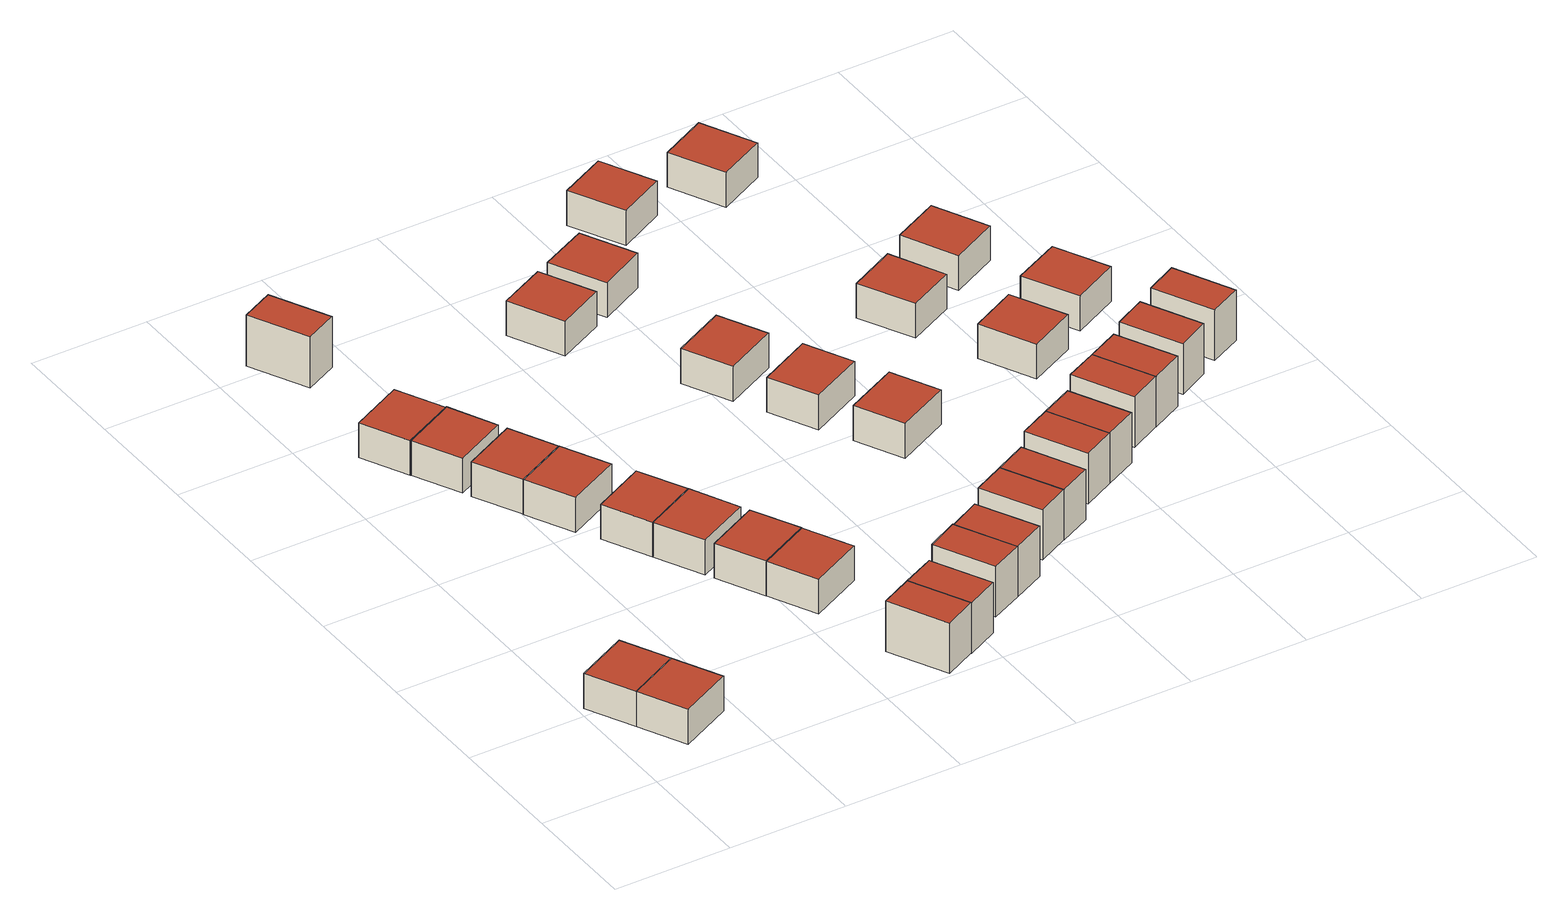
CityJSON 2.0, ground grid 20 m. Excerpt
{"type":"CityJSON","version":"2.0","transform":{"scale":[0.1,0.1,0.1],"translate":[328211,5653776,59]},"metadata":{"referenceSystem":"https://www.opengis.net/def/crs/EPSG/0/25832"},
"CityObjects":{
"building1":{"type":"Building","attributes":{"description":"approximation created using the e3D CityBIT - linear interpolation transfromed using the RWTH e3d City-LDT transfromed using the RWTH e3d City-LDT transfromed using the RWTH e3d City-LDT transfromed using the RWTH e3d City-LDT","name":"67_I","GrossPlannedArea":90.16,"function":"1000","yearOfConstruction":2015,"buildingFunction":1000,"roofType":"1000","storeysAboveGround":2,"storeyHeightsAboveGround":2.5,"storeysBelowGround":0,"measuredHeight":6.15},"geometry":[{"type":"Solid","lod":"2","boundaries":[[[[0,1,2,3]],[[4,5,1,0]],[[6,7,5,4]],[[3,2,7,6]],[[1,5,7,2]],[[0,4,6,3]]]],"semantics":{"surfaces":[{"type":"WallSurface"},{"type":"RoofSurface"},{"type":"GroundSurface"}],"values":[[0,0,0,0,1,2]]}}]},
"building2":{"type":"Building","attributes":{"description":"approximation created using the e3D CityBIT - linear interpolation transfromed using the RWTH e3d City-LDT transfromed using the RWTH e3d City-LDT transfromed using the RWTH e3d City-LDT transfromed using the RWTH e3d City-LDT","name":"68_I","GrossPlannedArea":90.16,"function":"1000","yearOfConstruction":2015,"buildingFunction":1000,"roofType":"1000","storeysAboveGround":2,"storeyHeightsAboveGround":2.5,"storeysBelowGround":0,"measuredHeight":6.15},"geometry":[{"type":"Solid","lod":"2","boundaries":[[[[8,9,1,0]],[[10,11,9,8]],[[12,13,11,10]],[[0,1,13,12]],[[9,11,13,1]],[[8,10,12,0]]]],"semantics":{"surfaces":[{"type":"WallSurface"},{"type":"RoofSurface"},{"type":"GroundSurface"}],"values":[[0,0,0,0,1,2]]}}]},
"building3":{"type":"Building","attributes":{"description":"approximation created using the e3D CityBIT - linear interpolation transfromed using the RWTH e3d City-LDT transfromed using the RWTH e3d City-LDT transfromed using the RWTH e3d City-LDT transfromed using the RWTH e3d City-LDT","name":"69_I","GrossPlannedArea":90.16,"function":"1000","yearOfConstruction":2015,"buildingFunction":1000,"roofType":"1000","storeysAboveGround":2,"storeyHeightsAboveGround":2.5,"storeysBelowGround":0,"measuredHeight":6.15},"geometry":[{"type":"Solid","lod":"2","boundaries":[[[[14,15,16,17]],[[18,19,15,14]],[[20,21,19,18]],[[17,16,21,20]],[[15,19,21,16]],[[14,18,20,17]]]],"semantics":{"surfaces":[{"type":"WallSurface"},{"type":"RoofSurface"},{"type":"GroundSurface"}],"values":[[0,0,0,0,1,2]]}}]},
"building4":{"type":"Building","attributes":{"description":"approximation created using the e3D CityBIT - linear interpolation transfromed using the RWTH e3d City-LDT transfromed using the RWTH e3d City-LDT transfromed using the RWTH e3d City-LDT transfromed using the RWTH e3d City-LDT","name":"70_I","GrossPlannedArea":90.16,"function":"1000","yearOfConstruction":2015,"buildingFunction":1000,"roofType":"1000","storeysAboveGround":2,"storeyHeightsAboveGround":2.5,"storeysBelowGround":0,"measuredHeight":6.15},"geometry":[{"type":"Solid","lod":"2","boundaries":[[[[22,23,24,25]],[[26,27,23,22]],[[28,29,27,26]],[[25,24,29,28]],[[23,27,29,24]],[[22,26,28,25]]]],"semantics":{"surfaces":[{"type":"WallSurface"},{"type":"RoofSurface"},{"type":"GroundSurface"}],"values":[[0,0,0,0,1,2]]}}]},
"building5":{"type":"Building","attributes":{"description":"approximation created using the e3D CityBIT - linear interpolation transfromed using the RWTH e3d City-LDT transfromed using the RWTH e3d City-LDT transfromed using the RWTH e3d City-LDT transfromed using the RWTH e3d City-LDT","name":"71_I","GrossPlannedArea":90.16,"function":"1000","yearOfConstruction":2015,"buildingFunction":1000,"roofType":"1000","storeysAboveGround":2,"storeyHeightsAboveGround":2.5,"storeysBelowGround":0,"measuredHeight":6.15},"geometry":[{"type":"Solid","lod":"2","boundaries":[[[[30,31,32,33]],[[34,35,31,30]],[[36,37,35,34]],[[33,32,37,36]],[[31,35,37,32]],[[30,34,36,33]]]],"semantics":{"surfaces":[{"type":"WallSurface"},{"type":"RoofSurface"},{"type":"GroundSurface"}],"values":[[0,0,0,0,1,2]]}}]},
"building6":{"type":"Building","attributes":{"description":"approximation created using the e3D CityBIT - linear interpolation transfromed using the RWTH e3d City-LDT transfromed using the RWTH e3d City-LDT transfromed using the RWTH e3d City-LDT transfromed using the RWTH e3d City-LDT","name":"72_I","GrossPlannedArea":90.16,"function":"1000","yearOfConstruction":2015,"buildingFunction":1000,"roofType":"1000","storeysAboveGround":2,"storeyHeightsAboveGround":2.5,"storeysBelowGround":0,"measuredHeight":6.15},"geometry":[{"type":"Solid","lod":"2","boundaries":[[[[38,39,40,41]],[[42,43,39,38]],[[44,45,43,42]],[[41,40,45,44]],[[39,43,45,40]],[[38,42,44,41]]]],"semantics":{"surfaces":[{"type":"WallSurface"},{"type":"RoofSurface"},{"type":"GroundSurface"}],"values":[[0,0,0,0,1,2]]}}]},
"building7":{"type":"Building","attributes":{"description":"approximation created using the e3D CityBIT - linear interpolation transfromed using the RWTH e3d City-LDT transfromed using the RWTH e3d City-LDT transfromed using the RWTH e3d City-LDT transfromed using the RWTH e3d City-LDT","name":"28_IV","GrossPlannedArea":67.2,"function":"1000","yearOfConstruction":2015,"buildingFunction":1000,"roofType":"1000","storeysAboveGround":3,"storeyHeightsAboveGround":2.5,"storeysBelowGround":0,"measuredHeight":9.05},"geometry":[{"type":"Solid","lod":"2","boundaries":[[[[46,47,48,49]],[[50,51,47,46]],[[52,53,51,50]],[[49,48,53,52]],[[47,51,53,48]],[[46,50,52,49]]]],"semantics":{"surfaces":[{"type":"WallSurface"},{"type":"RoofSurface"},{"type":"GroundSurface"}],"values":[[0,0,0,0,1,2]]}}]},
"building8":{"type":"Building","attributes":{"description":"approximation created using the e3D CityBIT - linear interpolation transfromed using the RWTH e3d City-LDT transfromed using the RWTH e3d City-LDT transfromed using the RWTH e3d City-LDT transfromed using the RWTH e3d City-LDT","name":"73_I","GrossPlannedArea":90.16,"function":"1000","yearOfConstruction":2015,"buildingFunction":1000,"roofType":"1000","storeysAboveGround":2,"storeyHeightsAboveGround":2.5,"storeysBelowGround":0,"measuredHeight":6.15},"geometry":[{"type":"Solid","lod":"2","boundaries":[[[[54,55,56,57]],[[58,59,55,54]],[[60,61,59,58]],[[57,56,61,60]],[[55,59,61,56]],[[54,58,60,57]]]],"semantics":{"surfaces":[{"type":"WallSurface"},{"type":"RoofSurface"},{"type":"GroundSurface"}],"values":[[0,0,0,0,1,2]]}}]},
"building9":{"type":"Building","attributes":{"description":"approximation created using the e3D CityBIT - linear interpolation transfromed using the RWTH e3d City-LDT transfromed using the RWTH e3d City-LDT transfromed using the RWTH e3d City-LDT transfromed using the RWTH e3d City-LDT","name":"74_I","GrossPlannedArea":90.16,"function":"1000","yearOfConstruction":2015,"buildingFunction":1000,"roofType":"1000","storeysAboveGround":2,"storeyHeightsAboveGround":2.5,"storeysBelowGround":0,"measuredHeight":6.15},"geometry":[{"type":"Solid","lod":"2","boundaries":[[[[62,63,55,54]],[[64,65,63,62]],[[66,67,65,64]],[[54,55,67,66]],[[63,65,67,55]],[[62,64,66,54]]]],"semantics":{"surfaces":[{"type":"WallSurface"},{"type":"RoofSurface"},{"type":"GroundSurface"}],"values":[[0,0,0,0,1,2]]}}]},
"building10":{"type":"Building","attributes":{"description":"approximation created using the e3D CityBIT - linear interpolation transfromed using the RWTH e3d City-LDT transfromed using the RWTH e3d City-LDT transfromed using the RWTH e3d City-LDT transfromed using the RWTH e3d City-LDT","name":"75_I","GrossPlannedArea":90.16,"function":"1000","yearOfConstruction":2015,"buildingFunction":1000,"roofType":"1000","storeysAboveGround":2,"storeyHeightsAboveGround":2.5,"storeysBelowGround":0,"measuredHeight":6.15},"geometry":[{"type":"Solid","lod":"2","boundaries":[[[[68,69,70,71]],[[72,73,69,68]],[[74,75,73,72]],[[71,70,75,74]],[[69,73,75,70]],[[68,72,74,71]]]],"semantics":{"surfaces":[{"type":"WallSurface"},{"type":"RoofSurface"},{"type":"GroundSurface"}],"values":[[0,0,0,0,1,2]]}}]},
"building11":{"type":"Building","attributes":{"description":"approximation created using the e3D CityBIT - linear interpolation transfromed using the RWTH e3d City-LDT transfromed using the RWTH e3d City-LDT transfromed using the RWTH e3d City-LDT transfromed using the RWTH e3d City-LDT","name":"99_IV","GrossPlannedArea":67.2,"function":"1000","yearOfConstruction":2015,"buildingFunction":1000,"roofType":"1000","storeysAboveGround":3,"storeyHeightsAboveGround":2.5,"storeysBelowGround":0,"measuredHeight":9.05},"geometry":[{"type":"Solid","lod":"2","boundaries":[[[[76,77,78,79]],[[80,81,77,76]],[[82,83,81,80]],[[79,78,83,82]],[[77,81,83,78]],[[76,80,82,79]]]],"semantics":{"surfaces":[{"type":"WallSurface"},{"type":"RoofSurface"},{"type":"GroundSurface"}],"values":[[0,0,0,0,1,2]]}}]},
"building12":{"type":"Building","attributes":{"description":"approximation created using the e3D CityBIT - linear interpolation transfromed using the RWTH e3d City-LDT transfromed using the RWTH e3d City-LDT transfromed using the RWTH e3d City-LDT transfromed using the RWTH e3d City-LDT","name":"76_I","GrossPlannedArea":90.16,"function":"1000","yearOfConstruction":2015,"buildingFunction":1000,"roofType":"1000","storeysAboveGround":2,"storeyHeightsAboveGround":2.5,"storeysBelowGround":0,"measuredHeight":6.15},"geometry":[{"type":"Solid","lod":"2","boundaries":[[[[84,85,86,87]],[[88,89,85,84]],[[90,91,89,88]],[[87,86,91,90]],[[85,89,91,86]],[[84,88,90,87]]]],"semantics":{"surfaces":[{"type":"WallSurface"},{"type":"RoofSurface"},{"type":"GroundSurface"}],"values":[[0,0,0,0,1,2]]}}]},
"building13":{"type":"Building","attributes":{"description":"approximation created using the e3D CityBIT - linear interpolation transfromed using the RWTH e3d City-LDT transfromed using the RWTH e3d City-LDT transfromed using the RWTH e3d City-LDT transfromed using the RWTH e3d City-LDT","name":"98_IV","GrossPlannedArea":67.2,"function":"1000","yearOfConstruction":2015,"buildingFunction":1000,"roofType":"1000","storeysAboveGround":3,"storeyHeightsAboveGround":2.5,"storeysBelowGround":0,"measuredHeight":9.05},"geometry":[{"type":"Solid","lod":"2","boundaries":[[[[79,78,92,93]],[[94,95,78,79]],[[96,97,95,94]],[[93,92,97,96]],[[78,95,97,92]],[[79,94,96,93]]]],"semantics":{"surfaces":[{"type":"WallSurface"},{"type":"RoofSurface"},{"type":"GroundSurface"}],"values":[[0,0,0,0,1,2]]}}]},
"building14":{"type":"Building","attributes":{"description":"approximation created using the e3D CityBIT - linear interpolation transfromed using the RWTH e3d City-LDT transfromed using the RWTH e3d City-LDT transfromed using the RWTH e3d City-LDT transfromed using the RWTH e3d City-LDT","name":"97_IV","GrossPlannedArea":67.2,"function":"1000","yearOfConstruction":2015,"buildingFunction":1000,"roofType":"1000","storeysAboveGround":3,"storeyHeightsAboveGround":2.5,"storeysBelowGround":0,"measuredHeight":9.05},"geometry":[{"type":"Solid","lod":"2","boundaries":[[[[98,99,100,101]],[[102,103,99,98]],[[104,105,103,102]],[[101,100,105,104]],[[99,103,105,100]],[[98,102,104,101]]]],"semantics":{"surfaces":[{"type":"WallSurface"},{"type":"RoofSurface"},{"type":"GroundSurface"}],"values":[[0,0,0,0,1,2]]}}]},
"building15":{"type":"Building","attributes":{"description":"approximation created using the e3D CityBIT - linear interpolation transfromed using the RWTH e3d City-LDT transfromed using the RWTH e3d City-LDT transfromed using the RWTH e3d City-LDT transfromed using the RWTH e3d City-LDT","name":"96_IV","GrossPlannedArea":67.2,"function":"1000","yearOfConstruction":2015,"buildingFunction":1000,"roofType":"1000","storeysAboveGround":3,"storeyHeightsAboveGround":2.5,"storeysBelowGround":0,"measuredHeight":9.05},"geometry":[{"type":"Solid","lod":"2","boundaries":[[[[106,107,108,109]],[[104,105,107,106]],[[110,111,105,104]],[[109,108,111,110]],[[107,105,111,108]],[[106,104,110,109]]]],"semantics":{"surfaces":[{"type":"WallSurface"},{"type":"RoofSurface"},{"type":"GroundSurface"}],"values":[[0,0,0,0,1,2]]}}]},
"building16":{"type":"Building","attributes":{"description":"approximation created using the e3D CityBIT - linear interpolation transfromed using the RWTH e3d City-LDT transfromed using the RWTH e3d City-LDT transfromed using the RWTH e3d City-LDT transfromed using the RWTH e3d City-LDT","name":"77_II","GrossPlannedArea":90.16,"function":"1000","yearOfConstruction":2015,"buildingFunction":1000,"roofType":"1000","storeysAboveGround":2,"storeyHeightsAboveGround":2.5,"storeysBelowGround":0,"measuredHeight":6.15},"geometry":[{"type":"Solid","lod":"2","boundaries":[[[[112,113,114,115]],[[116,117,113,112]],[[118,119,117,116]],[[115,114,119,118]],[[113,117,119,114]],[[112,116,118,115]]]],"semantics":{"surfaces":[{"type":"WallSurface"},{"type":"RoofSurface"},{"type":"GroundSurface"}],"values":[[0,0,0,0,1,2]]}}]},
"building17":{"type":"Building","attributes":{"description":"approximation created using the e3D CityBIT - linear interpolation transfromed using the RWTH e3d City-LDT transfromed using the RWTH e3d City-LDT transfromed using the RWTH e3d City-LDT transfromed using the RWTH e3d City-LDT","name":"95_IV","GrossPlannedArea":67.2,"function":"1000","yearOfConstruction":2015,"buildingFunction":1000,"roofType":"1000","storeysAboveGround":3,"storeyHeightsAboveGround":2.5,"storeysBelowGround":0,"measuredHeight":9.05},"geometry":[{"type":"Solid","lod":"2","boundaries":[[[[120,121,122,123]],[[124,125,121,120]],[[126,127,125,124]],[[123,122,127,126]],[[121,125,127,122]],[[120,124,126,123]]]],"semantics":{"surfaces":[{"type":"WallSurface"},{"type":"RoofSurface"},{"type":"GroundSurface"}],"values":[[0,0,0,0,1,2]]}}]},
"building18":{"type":"Building","attributes":{"description":"approximation created using the e3D CityBIT - linear interpolation transfromed using the RWTH e3d City-LDT transfromed using the RWTH e3d City-LDT transfromed using the RWTH e3d City-LDT transfromed using the RWTH e3d City-LDT","name":"81_II","GrossPlannedArea":90.16,"function":"1000","yearOfConstruction":2015,"buildingFunction":1000,"roofType":"1000","storeysAboveGround":2,"storeyHeightsAboveGround":2.5,"storeysBelowGround":0,"measuredHeight":6.15},"geometry":[{"type":"Solid","lod":"2","boundaries":[[[[128,129,130,131]],[[132,133,129,128]],[[134,135,133,132]],[[131,130,135,134]],[[129,133,135,130]],[[128,132,134,131]]]],"semantics":{"surfaces":[{"type":"WallSurface"},{"type":"RoofSurface"},{"type":"GroundSurface"}],"values":[[0,0,0,0,1,2]]}}]},
"building19":{"type":"Building","attributes":{"description":"approximation created using the e3D CityBIT - linear interpolation transfromed using the RWTH e3d City-LDT transfromed using the RWTH e3d City-LDT transfromed using the RWTH e3d City-LDT transfromed using the RWTH e3d City-LDT","name":"84_II","GrossPlannedArea":90.16,"function":"1000","yearOfConstruction":2015,"buildingFunction":1000,"roofType":"1000","storeysAboveGround":2,"storeyHeightsAboveGround":2.5,"storeysBelowGround":0,"measuredHeight":6.15},"geometry":[{"type":"Solid","lod":"2","boundaries":[[[[136,137,138,139]],[[140,141,137,136]],[[142,143,141,140]],[[139,138,143,142]],[[137,141,143,138]],[[136,140,142,139]]]],"semantics":{"surfaces":[{"type":"WallSurface"},{"type":"RoofSurface"},{"type":"GroundSurface"}],"values":[[0,0,0,0,1,2]]}}]},
"building20":{"type":"Building","attributes":{"description":"approximation created using the e3D CityBIT - linear interpolation transfromed using the RWTH e3d City-LDT transfromed using the RWTH e3d City-LDT transfromed using the RWTH e3d City-LDT transfromed using the RWTH e3d City-LDT","name":"94_IV","GrossPlannedArea":67.2,"function":"1000","yearOfConstruction":2015,"buildingFunction":1000,"roofType":"1000","storeysAboveGround":3,"storeyHeightsAboveGround":2.5,"storeysBelowGround":0,"measuredHeight":9.05},"geometry":[{"type":"Solid","lod":"2","boundaries":[[[[123,122,144,145]],[[146,147,122,123]],[[148,149,147,146]],[[145,144,149,148]],[[122,147,149,144]],[[123,146,148,145]]]],"semantics":{"surfaces":[{"type":"WallSurface"},{"type":"RoofSurface"},{"type":"GroundSurface"}],"values":[[0,0,0,0,1,2]]}}]},
"building21":{"type":"Building","attributes":{"description":"approximation created using the e3D CityBIT - linear interpolation transfromed using the RWTH e3d City-LDT transfromed using the RWTH e3d City-LDT transfromed using the RWTH e3d City-LDT transfromed using the RWTH e3d City-LDT","name":"78_II","GrossPlannedArea":90.16,"function":"1000","yearOfConstruction":2015,"buildingFunction":1000,"roofType":"1000","storeysAboveGround":2,"storeyHeightsAboveGround":2.5,"storeysBelowGround":0,"measuredHeight":6.15},"geometry":[{"type":"Solid","lod":"2","boundaries":[[[[150,151,152,153]],[[154,155,151,150]],[[156,157,155,154]],[[153,152,157,156]],[[151,155,157,152]],[[150,154,156,153]]]],"semantics":{"surfaces":[{"type":"WallSurface"},{"type":"RoofSurface"},{"type":"GroundSurface"}],"values":[[0,0,0,0,1,2]]}}]},
"building22":{"type":"Building","attributes":{"description":"approximation created using the e3D CityBIT - linear interpolation transfromed using the RWTH e3d City-LDT transfromed using the RWTH e3d City-LDT transfromed using the RWTH e3d City-LDT transfromed using the RWTH e3d City-LDT","name":"85_II","GrossPlannedArea":90.16,"function":"1000","yearOfConstruction":2015,"buildingFunction":1000,"roofType":"1000","storeysAboveGround":2,"storeyHeightsAboveGround":2.5,"storeysBelowGround":0,"measuredHeight":6.15},"geometry":[{"type":"Solid","lod":"2","boundaries":[[[[158,159,160,161]],[[162,163,159,158]],[[164,165,163,162]],[[161,160,165,164]],[[159,163,165,160]],[[158,162,164,161]]]],"semantics":{"surfaces":[{"type":"WallSurface"},{"type":"RoofSurface"},{"type":"GroundSurface"}],"values":[[0,0,0,0,1,2]]}}]},
"building23":{"type":"Building","attributes":{"description":"approximation created using the e3D CityBIT - linear interpolation transfromed using the RWTH e3d City-LDT transfromed using the RWTH e3d City-LDT transfromed using the RWTH e3d City-LDT transfromed using the RWTH e3d City-LDT","name":"93_IV","GrossPlannedArea":67.2,"function":"1000","yearOfConstruction":2015,"buildingFunction":1000,"roofType":"1000","storeysAboveGround":3,"storeyHeightsAboveGround":2.5,"storeysBelowGround":0,"measuredHeight":9.05},"geometry":[{"type":"Solid","lod":"2","boundaries":[[[[166,167,168,169]],[[170,171,167,166]],[[172,173,171,170]],[[169,168,173,172]],[[167,171,173,168]],[[166,170,172,169]]]],"semantics":{"surfaces":[{"type":"WallSurface"},{"type":"RoofSurface"},{"type":"GroundSurface"}],"values":[[0,0,0,0,1,2]]}}]},
"building24":{"type":"Building","attributes":{"description":"approximation created using the e3D CityBIT - linear interpolation transfromed using the RWTH e3d City-LDT transfromed using the RWTH e3d City-LDT transfromed using the RWTH e3d City-LDT transfromed using the RWTH e3d City-LDT","name":"92_IV","GrossPlannedArea":67.2,"function":"1000","yearOfConstruction":2015,"buildingFunction":1000,"roofType":"1000","storeysAboveGround":3,"storeyHeightsAboveGround":2.5,"storeysBelowGround":0,"measuredHeight":9.05},"geometry":[{"type":"Solid","lod":"2","boundaries":[[[[169,168,174,175]],[[172,173,168,169]],[[176,177,173,172]],[[175,174,177,176]],[[168,173,177,174]],[[169,172,176,175]]]],"semantics":{"surfaces":[{"type":"WallSurface"},{"type":"RoofSurface"},{"type":"GroundSurface"}],"values":[[0,0,0,0,1,2]]}}]},
"building25":{"type":"Building","attributes":{"description":"approximation created using the e3D CityBIT - linear interpolation transfromed using the RWTH e3d City-LDT transfromed using the RWTH e3d City-LDT transfromed using the RWTH e3d City-LDT transfromed using the RWTH e3d City-LDT","name":"79_II","GrossPlannedArea":90.16,"function":"1000","yearOfConstruction":2015,"buildingFunction":1000,"roofType":"1000","storeysAboveGround":2,"storeyHeightsAboveGround":2.5,"storeysBelowGround":0,"measuredHeight":6.15},"geometry":[{"type":"Solid","lod":"2","boundaries":[[[[178,179,180,181]],[[182,183,179,178]],[[184,185,183,182]],[[181,180,185,184]],[[179,183,185,180]],[[178,182,184,181]]]],"semantics":{"surfaces":[{"type":"WallSurface"},{"type":"RoofSurface"},{"type":"GroundSurface"}],"values":[[0,0,0,0,1,2]]}}]},
"building26":{"type":"Building","attributes":{"description":"approximation created using the e3D CityBIT - linear interpolation transfromed using the RWTH e3d City-LDT transfromed using the RWTH e3d City-LDT transfromed using the RWTH e3d City-LDT transfromed using the RWTH e3d City-LDT","name":"91_IV","GrossPlannedArea":67.2,"function":"1000","yearOfConstruction":2015,"buildingFunction":1000,"roofType":"1000","storeysAboveGround":3,"storeyHeightsAboveGround":2.5,"storeysBelowGround":0,"measuredHeight":9.05},"geometry":[{"type":"Solid","lod":"2","boundaries":[[[[186,187,188,189]],[[190,191,187,186]],[[192,193,191,190]],[[189,188,193,192]],[[187,191,193,188]],[[186,190,192,189]]]],"semantics":{"surfaces":[{"type":"WallSurface"},{"type":"RoofSurface"},{"type":"GroundSurface"}],"values":[[0,0,0,0,1,2]]}}]},
"building27":{"type":"Building","attributes":{"description":"approximation created using the e3D CityBIT - linear interpolation transfromed using the RWTH e3d City-LDT transfromed using the RWTH e3d City-LDT transfromed using the RWTH e3d City-LDT transfromed using the RWTH e3d City-LDT","name":"82_II","GrossPlannedArea":90.16,"function":"1000","yearOfConstruction":2015,"buildingFunction":1000,"roofType":"1000","storeysAboveGround":2,"storeyHeightsAboveGround":2.5,"storeysBelowGround":0,"measuredHeight":6.15},"geometry":[{"type":"Solid","lod":"2","boundaries":[[[[194,195,196,197]],[[198,199,195,194]],[[200,201,199,198]],[[197,196,201,200]],[[195,199,201,196]],[[194,198,200,197]]]],"semantics":{"surfaces":[{"type":"WallSurface"},{"type":"RoofSurface"},{"type":"GroundSurface"}],"values":[[0,0,0,0,1,2]]}}]},
"building28":{"type":"Building","attributes":{"description":"approximation created using the e3D CityBIT - linear interpolation transfromed using the RWTH e3d City-LDT transfromed using the RWTH e3d City-LDT transfromed using the RWTH e3d City-LDT transfromed using the RWTH e3d City-LDT","name":"86_II","GrossPlannedArea":90.16,"function":"1000","yearOfConstruction":2015,"buildingFunction":1000,"roofType":"1000","storeysAboveGround":2,"storeyHeightsAboveGround":2.5,"storeysBelowGround":0,"measuredHeight":6.15},"geometry":[{"type":"Solid","lod":"2","boundaries":[[[[202,203,204,205]],[[206,207,203,202]],[[208,209,207,206]],[[205,204,209,208]],[[203,207,209,204]],[[202,206,208,205]]]],"semantics":{"surfaces":[{"type":"WallSurface"},{"type":"RoofSurface"},{"type":"GroundSurface"}],"values":[[0,0,0,0,1,2]]}}]},
"building29":{"type":"Building","attributes":{"description":"approximation created using the e3D CityBIT - linear interpolation transfromed using the RWTH e3d City-LDT transfromed using the RWTH e3d City-LDT transfromed using the RWTH e3d City-LDT transfromed using the RWTH e3d City-LDT","name":"90_IV","GrossPlannedArea":67.2,"function":"1000","yearOfConstruction":2015,"buildingFunction":1000,"roofType":"1000","storeysAboveGround":3,"storeyHeightsAboveGround":2.5,"storeysBelowGround":0,"measuredHeight":9.05},"geometry":[{"type":"Solid","lod":"2","boundaries":[[[[189,188,210,211]],[[212,213,188,189]],[[214,215,213,212]],[[211,210,215,214]],[[188,213,215,210]],[[189,212,214,211]]]],"semantics":{"surfaces":[{"type":"WallSurface"},{"type":"RoofSurface"},{"type":"GroundSurface"}],"values":[[0,0,0,0,1,2]]}}]},
"building30":{"type":"Building","attributes":{"description":"approximation created using the e3D CityBIT - linear interpolation transfromed using the RWTH e3d City-LDT transfromed using the RWTH e3d City-LDT transfromed using the RWTH e3d City-LDT transfromed using the RWTH e3d City-LDT","name":"80_II","GrossPlannedArea":90.16,"function":"1000","yearOfConstruction":2015,"buildingFunction":1000,"roofType":"1000","storeysAboveGround":2,"storeyHeightsAboveGround":2.5,"storeysBelowGround":0,"measuredHeight":6.15},"geometry":[{"type":"Solid","lod":"2","boundaries":[[[[216,217,218,219]],[[220,221,217,216]],[[222,223,221,220]],[[219,218,223,222]],[[217,221,223,218]],[[216,220,222,219]]]],"semantics":{"surfaces":[{"type":"WallSurface"},{"type":"RoofSurface"},{"type":"GroundSurface"}],"values":[[0,0,0,0,1,2]]}}]},
"building31":{"type":"Building","attributes":{"description":"approximation created using the e3D CityBIT - linear interpolation transfromed using the RWTH e3d City-LDT transfromed using the RWTH e3d City-LDT transfromed using the RWTH e3d City-LDT transfromed using the RWTH e3d City-LDT","name":"89_IV","GrossPlannedArea":67.2,"function":"1000","yearOfConstruction":2015,"buildingFunction":1000,"roofType":"1000","storeysAboveGround":3,"storeyHeightsAboveGround":2.5,"storeysBelowGround":0,"measuredHeight":9.05},"geometry":[{"type":"Solid","lod":"2","boundaries":[[[[224,225,226,227]],[[228,229,225,224]],[[230,231,229,228]],[[227,226,231,230]],[[225,229,231,226]],[[224,228,230,227]]]],"semantics":{"surfaces":[{"type":"WallSurface"},{"type":"RoofSurface"},{"type":"GroundSurface"}],"values":[[0,0,0,0,1,2]]}}]},
"building32":{"type":"Building","attributes":{"description":"approximation created using the e3D CityBIT - linear interpolation transfromed using the RWTH e3d City-LDT transfromed using the RWTH e3d City-LDT transfromed using the RWTH e3d City-LDT transfromed using the RWTH e3d City-LDT","name":"83_II","GrossPlannedArea":90.16,"function":"1000","yearOfConstruction":2015,"buildingFunction":1000,"roofType":"1000","storeysAboveGround":2,"storeyHeightsAboveGround":2.5,"storeysBelowGround":0,"measuredHeight":6.15},"geometry":[{"type":"Solid","lod":"2","boundaries":[[[[232,233,234,235]],[[236,237,233,232]],[[238,239,237,236]],[[235,234,239,238]],[[233,237,239,234]],[[232,236,238,235]]]],"semantics":{"surfaces":[{"type":"WallSurface"},{"type":"RoofSurface"},{"type":"GroundSurface"}],"values":[[0,0,0,0,1,2]]}}]},
"building33":{"type":"Building","attributes":{"description":"approximation created using the e3D CityBIT - linear interpolation transfromed using the RWTH e3d City-LDT transfromed using the RWTH e3d City-LDT transfromed using the RWTH e3d City-LDT transfromed using the RWTH e3d City-LDT","name":"87_II","GrossPlannedArea":90.16,"function":"1000","yearOfConstruction":2015,"buildingFunction":1000,"roofType":"1000","storeysAboveGround":2,"storeyHeightsAboveGround":2.5,"storeysBelowGround":0,"measuredHeight":6.15},"geometry":[{"type":"Solid","lod":"2","boundaries":[[[[240,241,242,243]],[[244,245,241,240]],[[246,247,245,244]],[[243,242,247,246]],[[241,245,247,242]],[[240,244,246,243]]]],"semantics":{"surfaces":[{"type":"WallSurface"},{"type":"RoofSurface"},{"type":"GroundSurface"}],"values":[[0,0,0,0,1,2]]}}]},
"building34":{"type":"Building","attributes":{"description":"approximation created using the e3D CityBIT - linear interpolation transfromed using the RWTH e3d City-LDT transfromed using the RWTH e3d City-LDT transfromed using the RWTH e3d City-LDT transfromed using the RWTH e3d City-LDT","name":"88_IV","GrossPlannedArea":67.2,"function":"1000","yearOfConstruction":2015,"buildingFunction":1000,"roofType":"1000","storeysAboveGround":3,"storeyHeightsAboveGround":2.5,"storeysBelowGround":0,"measuredHeight":9.05},"geometry":[{"type":"Solid","lod":"2","boundaries":[[[[248,249,250,251]],[[252,253,249,248]],[[254,255,253,252]],[[251,250,255,254]],[[249,253,255,250]],[[248,252,254,251]]]],"semantics":{"surfaces":[{"type":"WallSurface"},{"type":"RoofSurface"},{"type":"GroundSurface"}],"values":[[0,0,0,0,1,2]]}}]}
},
"vertices":[
[49,135,10],[49,135,72],[9,215,72],[9,215,10],[139,181,10],[139,181,72],[99,260,10],[99,260,72],
[89,55,10],[89,55,72],[179,100,10],[179,100,72],[139,180,10],[139,180,72],
[115,857,10],[115,857,72],[75,937,72],[75,937,10],[205,902,10],[205,902,72],[165,982,10],[165,982,72],
[155,778,10],[155,778,72],[115,858,72],[115,858,10],[245,823,10],[245,823,72],[206,903,10],[206,903,72],
[201,685,10],[201,685,72],[161,764,72],[161,764,10],[291,730,10],[291,730,72],[252,809,10],[252,809,72],
[241,604,10],[241,604,72],[201,684,72],[201,684,10],[332,649,10],[332,649,72],[292,729,10],[292,729,72],
[61,1223,11],[61,1223,102],[116,1250,102],[116,1250,11],[110,1125,11],[110,1125,102],[165,1152,11],[165,1152,102],
[303,490,10],[303,490,72],[263,570,72],[263,570,10],[393,536,10],[393,536,72],[353,615,10],[353,615,72],
[343,410,10],[343,410,72],[433,455,10],[433,455,72],[394,535,10],[394,535,72],
[390,317,10],[390,317,72],[350,396,72],[350,396,10],[480,362,10],[480,362,72],[440,441,10],[440,441,72],
[463,105,8],[463,105,98],[518,132,98],[518,132,8],[512,6,8],[512,6,98],[567,34,8],[567,34,98],
[430,236,10],[430,236,72],[390,316,72],[390,316,10],[520,281,10],[520,281,72],[480,361,10],[480,361,72],
[573,159,98],[573,159,8],[567,33,8],[567,33,98],[622,61,8],[622,61,98],
[598,191,8],[598,191,98],[652,219,98],[652,219,8],[647,93,8],[647,93,98],[702,120,8],[702,120,98],
[653,218,8],[653,218,98],[707,246,98],[707,246,8],[757,147,8],[757,147,98],
[427,1089,8],[427,1089,70],[507,1128,70],[507,1128,8],[472,998,8],[472,998,70],[552,1038,8],[552,1038,70],
[733,278,8],[733,278,98],[788,305,98],[788,305,8],[783,180,8],[783,180,98],[837,207,8],[837,207,98],
[618,768,8],[618,768,70],[578,848,70],[578,848,8],[708,813,8],[708,813,70],[668,893,8],[668,893,70],
[685,639,8],[685,639,70],[645,718,70],[645,718,8],[776,684,8],[776,684,70],[736,764,8],[736,764,70],
[843,333,98],[843,333,8],[838,207,8],[838,207,98],[892,234,8],[892,234,98],
[531,1140,8],[531,1140,70],[611,1179,70],[611,1179,8],[577,1049,8],[577,1049,70],[656,1089,8],[656,1089,70],
[753,509,8],[753,509,70],[713,589,70],[713,589,8],[844,554,8],[844,554,70],[804,634,8],[804,634,70],
[868,365,8],[868,365,98],[923,392,98],[923,392,8],[917,267,8],[917,267,98],[972,294,8],[972,294,98],
[978,419,98],[978,419,8],[1027,321,8],[1027,321,98],
[654,1281,8],[654,1281,70],[734,1321,70],[734,1321,8],[700,1191,8],[700,1191,70],[779,1231,8],[779,1231,70],
[1003,452,8],[1003,452,98],[1058,479,98],[1058,479,8],[1052,353,8],[1052,353,98],[1107,381,8],[1107,381,98],
[885,852,8],[885,852,70],[965,892,70],[965,892,8],[931,762,8],[931,762,70],[1010,801,8],[1010,801,70],
[980,669,8],[980,669,70],[1059,709,70],[1059,709,8],[1025,578,8],[1025,578,70],[1105,618,8],[1105,618,70],
[1113,506,98],[1113,506,8],[1107,380,8],[1107,380,98],[1162,408,8],[1162,408,98],
[831,1285,8],[831,1285,70],[911,1325,70],[911,1325,8],[876,1195,8],[876,1195,70],[956,1235,8],[956,1235,70],
[1136,528,8],[1136,528,98],[1190,556,98],[1190,556,8],[1185,430,8],[1185,430,98],[1239,458,8],[1239,458,98],
[1005,923,8],[1005,923,70],[1085,963,70],[1085,963,8],[1050,832,8],[1050,832,70],[1130,872,8],[1130,872,70],
[1099,740,8],[1099,740,70],[1179,779,70],[1179,779,8],[1145,649,8],[1145,649,70],[1224,689,8],[1224,689,70],
[1222,577,8],[1222,577,98],[1276,605,98],[1276,605,8],[1271,479,8],[1271,479,98],[1325,506,8],[1325,506,98]
]}
